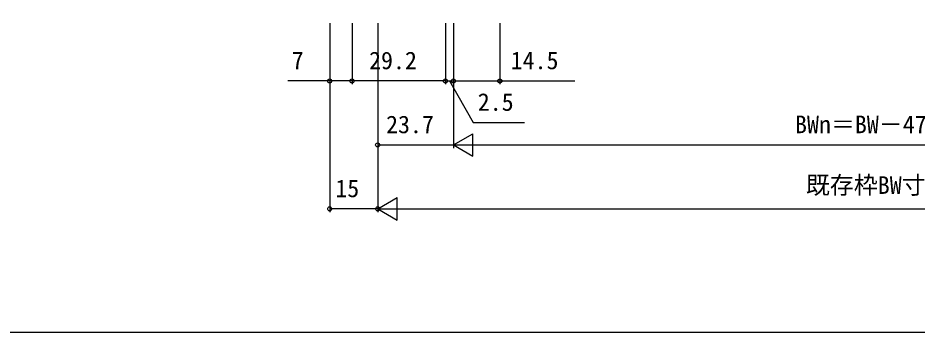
# Model space of a CAD drawing. Units: millimetres, scale not verified. Extents: x -437 to 438, y -281 to 279.
# Drawn here: x -121.7 to 159.5, y -281.2 to -183 of the extents above; entities that cross this region are included whole.
import ezdxf
from ezdxf.enums import TextEntityAlignment as Align

# ---------------------------------------------------------------- set-up
doc = ezdxf.new("R2010")
doc.units = ezdxf.units.MM
doc.header["$LTSCALE"] = 2
doc.layers.add('0-6_YKK_D', color=6, linetype='Continuous')
doc.layers.add('0-7_YKK_ZWAK', color=7, linetype='Continuous')
doc.styles.add('ＭＳ ゴシック', font='')
doc.styles.get('ＭＳ ゴシック').set_extended_font_data('MS Gothic')

msp = doc.modelspace()

# ---------------------------------------------------------------- linework, layer by layer
at = {"layer": '0-6_YKK_D'}
for p, q in [((-24.2, -184.7), (-24.2, -243.7)), ((-24.2, -184.7), (-24.2, -203.7)), ((-17.2, -184.7), (-17.2, -203.7)), ((-17.2, -184.7), (-17.2, -203.7)), ((-9.2, -184.7), (-9.2, -223.7)), ((-9.2, -184.7), (-9.2, -243.7)), ((-9.2, -184.7), (-9.2, -243.7)), ((12, -184.7), (12, -203.7)), ((12, -184.7), (12, -203.7)), ((14.5, -184.7), (14.5, -223.7)), ((14.5, -184.7), (14.5, -223.7)), ((14.5, -184.7), (14.5, -203.7)), ((14.5, -184.7), (14.5, -203.7)), ((29, -184.7), (29, -203.7)), ((12, -202.7), (-17.2, -202.7)), ((12, -202.7), (9.45, -202.7)), ((12, -202.7), (14.5, -202.7)), ((12, -202.7), (14.5, -202.7)), ((14.5, -202.7), (17.05, -202.7)), ((14.5, -222.7), (20.562, -219.2)), ((20.562, -226.2), (20.562, -219.2)), ((-9.2, -222.7), (14.5, -222.7)), ((14.5, -222.7), (20.562, -226.2)), ((14.5, -222.7), (26.624, -222.7)), ((21.5, -222.7), (297.5, -222.7)), ((-9.2, -242.7), (-3.138, -239.2)), ((-3.138, -246.2), (-3.138, -239.2)), ((-9.2, -242.7), (-24.2, -242.7)), ((-9.2, -242.7), (-3.138, -246.2)), ((-9.2, -242.7), (2.924, -242.7)), ((-2.2, -242.7), (321.2, -242.7))]:
    msp.add_line(p, q, dxfattribs=at)
for points in [[(-17.2, -202.7), (-24.2, -202.7), (-37.348, -202.7)], [(13.25, -202.7), (20.658, -215.7), (36.675, -215.7)], [(14.5, -202.7), (29, -202.7), (52.425, -202.7)]]:
    msp.add_lwpolyline(points, dxfattribs=at)
for centre in [(-24.2, -202.7), (-17.2, -202.7), (-17.2, -202.7), (12, -202.7), (12, -202.7), (14.5, -202.7), (14.5, -202.7), (29, -202.7), (-9.2, -222.7), (-24.2, -242.7), (-9.2, -242.7)]:
    msp.add_circle(centre, 0.637, dxfattribs=at)
at = {"layer": '0-7_YKK_ZWAK'}
msp.add_lwpolyline([(-436.8, -281.2), (438.2, -281.2), (438.2, 243.8)], dxfattribs=at)

# ---------------------------------------------------------------- texts
at = {"layer": '0-6_YKK_D', "style": 'ＭＳ ゴシック'}
for s, p in [('7', (-36.073, -200.7)), ('29.2', (-11.89, -200.7)), ('14.5', (32.399, -200.7)), ('2.5', (22.104, -213.7)), ('23.7', (-6.576, -220.7)), ('BWn＝BW－47.4', (121.339, -220.7)), ('既存枠BW寸法', (124.727, -239.677)), ('15', (-22.453, -240.7))]:
    msp.add_text(s, height=5.499, dxfattribs=at).set_placement(p, align=Align.BOTTOM_LEFT)

doc.saveas('drawing.dxf')
